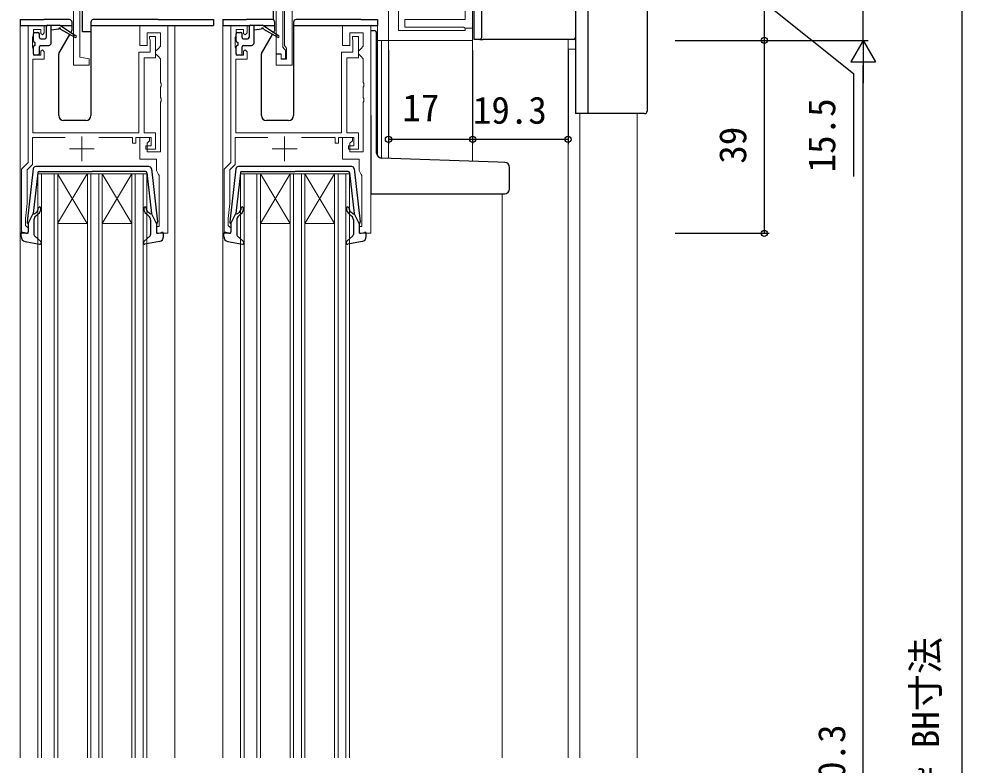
# Model space of a CAD drawing. Units: millimetres, scale not verified. Extents: x -437 to 438, y -331 to 329.
# Drawn here: x -320.4 to -129.6, y -27.7 to 123.2 of the extents above; entities that cross this region are included whole.
import ezdxf
from ezdxf.enums import TextEntityAlignment as Align

# ---------------------------------------------------------------- set-up
doc = ezdxf.new("R2010")
doc.units = ezdxf.units.MM
doc.header["$LTSCALE"] = 2
doc.layers.add('0-2_YKK_11', color=7, linetype='Continuous', lineweight=18)
doc.layers.add('0-4_YKK_12', color=2, linetype='Continuous', lineweight=18)
doc.layers.add('0-5_YKK_13', color=4, linetype='Continuous')
doc.layers.add('0-7_YKK_D', color=6, linetype='Continuous')
doc.styles.add('ＭＳ ゴシック', font='')
doc.styles.get('ＭＳ ゴシック').set_extended_font_data('MS Gothic')

msp = doc.modelspace()

# ---------------------------------------------------------------- linework, layer by layer
at = {"layer": '0-2_YKK_11'}
for p, q in [((-307.6, 99.4), (-307.6, 94.4)), ((-266.6, 99.4), (-266.6, 94.4)), ((-310.1, 96.9), (-305.1, 96.9)), ((-269.1, 96.9), (-264.1, 96.9))]:
    msp.add_line(p, q, dxfattribs=at)
at = {"layer": '0-2_YKK_11', "color": 211}
for points in [[(-268.3, 136.6), (-269.8, 136.6), (-269.8, 137.3), (-268.3, 137.3), (-268.3, 140.399), (-272.113, 140.8), (-308, 140.8), (-308, 137.3), (-306.5, 137.3), (-306.5, 136.6), (-308, 136.6), (-308, 115.435), (-306.1, 115.1), (-306.1, 113.8), (-309.3, 113.8), (-309.3, 134.5), (-312.3, 134.5), (-312.3, 135.2), (-309.3, 135.2), (-309.3, 140.8), (-328.4, 140.8)], [(-267, 137.1), (-267, 117.4), (-266.7, 117.1), (-266.4, 116.8), (-266.4, 115.1), (-267.3, 115.1), (-267.3, 116.1), (-268.3, 116.1), (-268.3, 136.6)], [(-265.1, 134.779), (-265.1, 113.8), (-268.3, 113.8), (-268.3, 116), (-267.3, 116), (-267.3, 115), (-266.2, 115), (-266.2, 117.2), (-266.4, 117.483), (-266.6, 117.766), (-266.6, 135.4)], [(-243.6, 135.1), (-243.6, 120.8), (-230.1, 120.8), (-230.1, 121.3), (-228.6, 121.3), (-228.6, 118.8), (-245.6, 118.8), (-245.6, 133.6)], [(-228.6, 134.3), (-228.6, 121.3), (-230.1, 121.3), (-230.446, 121.5), (-242.3, 121.5), (-242.3, 123), (-230.1, 123), (-230.1, 134.3)]]:
    msp.add_lwpolyline(points, dxfattribs=at)
at = {"layer": '0-2_YKK_11'}
for points in [[(-310.998, 99.2), (-317.6, 99.2), (-317.6, 93.727), (-318.7, 92.627), (-318.7, 85.8), (-319, 82.8), (-319, 81.4), (-318.8, 81.2), (-318.5, 80.9), (-318.5, 79.8), (-319.8, 79.8), (-319.8, 92.8), (-318.5, 94.1), (-318.5, 121.8), (-315.2, 121.8), (-315.2, 120.3), (-315.6, 119.9), (-315.9, 120.2), (-315.9, 121), (-317.4, 121), (-317.4, 119.8), (-317.5, 119.576), (-317.6, 119.353), (-317.6, 117.447), (-317.5, 117.224), (-317.4, 117), (-317.4, 115.8), (-315.9, 115.8), (-315.9, 116.6), (-315.6, 116.9), (-315.2, 116.5), (-315.2, 115), (-317.5, 115), (-317.5, 100.1), (-296.1, 100.1), (-296.1, 116.4), (-293.8, 116.4), (-293.8, 118.868), (-293.85, 119.034), (-293.9, 119.2)], [(-269.998, 99.2), (-276.6, 99.2), (-276.6, 93.727), (-277.7, 92.627), (-277.7, 85.8), (-278, 82.8), (-278, 81.4), (-277.8, 81.2), (-277.5, 80.9), (-277.5, 79.8), (-278.8, 79.8), (-278.8, 92.8), (-277.5, 94.1), (-277.5, 121.8), (-274.2, 121.8), (-274.2, 120.3), (-274.6, 119.9), (-274.9, 120.2), (-274.9, 121), (-276.4, 121), (-276.4, 119.8), (-276.5, 119.576), (-276.6, 119.353), (-276.6, 117.447), (-276.5, 117.224), (-276.4, 117), (-276.4, 115.8), (-274.9, 115.8), (-274.9, 116.6), (-274.6, 116.9), (-274.2, 116.5), (-274.2, 115), (-276.5, 115), (-276.5, 100.1), (-255.1, 100.1), (-255.1, 116.4), (-252.8, 116.4), (-252.8, 118.868), (-252.85, 119.034), (-252.9, 119.2)], [(-293.9, 119.2), (-293.9, 119.6), (-292.7, 119.6), (-292.7, 115.3), (-295, 115.3), (-295, 100.1), (-292.7, 100.1), (-292.7, 96.8), (-294.7, 96.8), (-294.7, 97.5), (-293.6, 97.5), (-293.6, 99.2), (-296.7, 99.2), (-296.7, 98), (-297.4, 98), (-297.4, 99.2), (-304.201, 99.2)], [(-252.9, 119.2), (-252.9, 119.6), (-251.7, 119.6), (-251.7, 115.3), (-254, 115.3), (-254, 100.1), (-251.7, 100.1), (-251.7, 96.8), (-253.7, 96.8), (-253.7, 97.5), (-252.6, 97.5), (-252.6, 99.2), (-255.7, 99.2), (-255.7, 98), (-256.4, 98), (-256.4, 99.2), (-263.201, 99.2)]]:
    msp.add_lwpolyline(points, dxfattribs=at)
for points in [[(-290.2, 79.8), (-290.2, 121.8), (-295.9, 121.8), (-295.9, 117.8), (-294.4, 117.8), (-294.4, 120.3), (-291.7, 120.3), (-291.7, 117.6), (-292.2, 117.1), (-292.7, 116.6), (-292.7, 116.1), (-292.2, 115.6), (-291.7, 115.1), (-291.7, 110.258), (-291.58, 110.075), (-291.58, 109.525), (-291.7, 109.342), (-291.7, 107.258), (-291.58, 107.075), (-291.58, 106.525), (-291.7, 106.342), (-291.7, 96.3), (-294.4, 96.3), (-294.4, 98), (-293.9, 98.5), (-293.9, 99.2), (-295.9, 99.2), (-295.9, 94.8), (-292.5, 94.8), (-292.5, 92.5), (-292.115, 91.712), (-292, 91.475), (-292, 81.2), (-292.5, 81.2), (-292.5, 79.8)], [(-249.2, 79.8), (-249.2, 121.8), (-254.9, 121.8), (-254.9, 117.8), (-253.4, 117.8), (-253.4, 120.3), (-250.7, 120.3), (-250.7, 117.6), (-251.2, 117.1), (-251.7, 116.6), (-251.7, 116.1), (-251.2, 115.6), (-250.7, 115.1), (-250.7, 110.258), (-250.58, 110.075), (-250.58, 109.525), (-250.7, 109.342), (-250.7, 107.258), (-250.58, 107.075), (-250.58, 106.525), (-250.7, 106.342), (-250.7, 96.3), (-253.4, 96.3), (-253.4, 98), (-252.9, 98.5), (-252.9, 99.2), (-254.9, 99.2), (-254.9, 94.8), (-251.5, 94.8), (-251.5, 92.5), (-251.115, 91.712), (-251, 91.475), (-251, 81.2), (-251.5, 81.2), (-251.5, 79.8)]]:
    msp.add_lwpolyline(points, close=True, dxfattribs=at)
at = {"layer": '0-4_YKK_12'}
for p, q in [((-320.1, 121.8), (-320.1, -26.201)), ((-288.8, 121.8), (-288.8, -26.201)), ((-279.1, 121.8), (-279.1, -26.201)), ((-247.8, 121.8), (-247.8, 95.405)), ((-245.3, 118.8), (-247.8, 118.8)), ((-247, 118.8), (-247, 95.005)), ((-245.6, 118.8), (-245.6, 94.956)), ((-228.6, 119.1), (-228.6, 94.362)), ((-209.3, 119), (-209.3, -26.201)), ((-207.8, 117), (-209.3, 117)), ((-206.9, 103.999), (-206.9, -26.201)), ((-195.3, 103.999), (-195.3, -26.201)), ((-316.5, 91.8), (-313.5, 91.8)), ((-316.5, -26.201), (-316.5, 91.8)), ((-315.8, 91.8), (-315.8, -26.201)), ((-297.5, 91.8), (-313.5, 91.8)), ((-313.2, -26.201), (-313.2, 91.8)), ((-306.512, 91.8), (-312.512, 81.8)), ((-312.512, 91.8), (-306.512, 81.8)), ((-312.5, 91.8), (-312.5, -26.201)), ((-306.5, -26.201), (-306.5, 91.8)), ((-305.8, 91.8), (-305.8, -26.201)), ((-304.2, -26.201), (-304.2, 91.8)), ((-303.5, 91.8), (-303.5, -26.201)), ((-297.5, 91.8), (-303.5, 81.8)), ((-303.5, 91.8), (-297.5, 81.8)), ((-296.8, 91.8), (-296.8, -26.201)), ((-295.2, -26.201), (-295.2, 91.8)), ((-294.5, 91.8), (-294.5, -26.201)), ((-275.5, 91.8), (-272.5, 91.8)), ((-275.5, -26.201), (-275.5, 91.8)), ((-274.8, 91.8), (-274.8, -26.201)), ((-256.5, 91.8), (-272.5, 91.8)), ((-272.2, -26.201), (-272.2, 91.8)), ((-265.512, 91.8), (-271.512, 81.8)), ((-271.512, 91.8), (-265.512, 81.8)), ((-271.5, 91.8), (-271.5, -26.201)), ((-265.5, -26.201), (-265.5, 91.8)), ((-264.8, 91.8), (-264.8, -26.201)), ((-263.2, -26.201), (-263.2, 91.8)), ((-262.5, 91.8), (-262.5, -26.201)), ((-256.5, 91.8), (-262.5, 81.8)), ((-262.5, 91.8), (-256.5, 81.8)), ((-255.8, 91.8), (-255.8, -26.201)), ((-254.2, -26.201), (-254.2, 91.8)), ((-253.5, 91.8), (-253.5, -26.201)), ((-222.6, 87.8), (-222.6, -26.201)), ((-306.512, 81.8), (-312.512, 81.8)), ((-297.5, 81.8), (-303.5, 81.8)), ((-265.512, 81.8), (-271.512, 81.8)), ((-256.5, 81.8), (-262.5, 81.8))]:
    msp.add_line(p, q, dxfattribs=at)
for points in [[(-297.5, -26.201), (-297.5, 91.8), (-294.5, 91.8)], [(-256.5, -26.201), (-256.5, 91.8), (-253.5, 91.8)]]:
    msp.add_lwpolyline(points, dxfattribs=at)
at = {"layer": '0-5_YKK_13'}
for p, q in [((-205.3, 149), (-205.3, 103.999)), ((-207.8, 148.499), (-207.8, 103.999)), ((-268.85, 122.936), (-268.85, 132.504)), ((-228.3, 120), (-228.3, 133.3)), ((-207.8, 130.3), (-207.8, 119.3)), ((-320.1, 123), (-320.1, 121.8)), ((-320.1, 123), (-317.4, 123)), ((-317.4, 123), (-315.3, 123)), ((-310.1, 123), (-315.3, 123)), ((-309.6, 120.857), (-309.6, 122.5)), ((-305.8, 122.5), (-305.8, 103.6)), ((-292.2, 123), (-305.3, 123)), ((-292.2, 123), (-281, 123)), ((-281, 123), (-281, 121.8)), ((-279.1, 123), (-279.1, 121.8)), ((-279.1, 123), (-276.4, 123)), ((-276.4, 123), (-274.3, 123)), ((-269.1, 123), (-274.3, 123)), ((-268.6, 120.857), (-268.6, 122.5)), ((-264.8, 122.5), (-264.8, 103.6)), ((-251.2, 123), (-264.3, 123)), ((-251.2, 123), (-247.8, 123)), ((-247.8, 123), (-247.8, 121.8)), ((-320.1, 121.8), (-314.72, 121.8)), ((-317.1, 120.4), (-316.5, 120.4)), ((-314.8, 121.597), (-314.8, 119.4)), ((-314.5, 121.897), (-312.101, 121.897)), ((-313.8, 118.3), (-313.8, 121.897)), ((-312.301, 121.097), (-313.8, 120.897)), ((-309.001, 119.77), (-312.101, 121.897)), ((-311.96, 121.8), (-309.6, 121.8)), ((-311.901, 121.097), (-309.001, 119.424)), ((-309.846, 120.35), (-309.64, 120.707)), ((-305.8, 121.8), (-281, 121.8)), ((-279.1, 121.8), (-273.72, 121.8)), ((-276.1, 120.4), (-275.5, 120.4)), ((-273.8, 121.597), (-273.8, 119.4)), ((-273.5, 121.897), (-271.101, 121.897)), ((-272.8, 118.3), (-272.8, 121.897)), ((-271.301, 121.097), (-272.8, 120.897)), ((-268.001, 119.77), (-271.101, 121.897)), ((-270.96, 121.8), (-268.6, 121.8)), ((-270.901, 121.097), (-268.001, 119.424)), ((-268.846, 120.35), (-268.64, 120.707)), ((-264.8, 121.8), (-247.8, 121.8)), ((-249.199, 120.8), (-248.5, 120.8)), ((-248, 96.005), (-248, 120.3)), ((-317.4, 118.7), (-317.4, 120.1)), ((-317.1, 118.4), (-317.1, 117.8)), ((-316.2, 119.4), (-316.2, 120.1)), ((-315.9, 119.1), (-315.1, 119.1)), ((-312.26, 116.17), (-310.036, 120.021)), ((-276.4, 118.7), (-276.4, 120.1)), ((-276.1, 118.4), (-276.1, 117.8)), ((-275.2, 119.4), (-275.2, 120.1)), ((-274.9, 119.1), (-274.1, 119.1)), ((-271.26, 116.17), (-269.036, 120.021)), ((-228.3, 119), (-228.3, 120)), ((-227.1, 119), (-228.3, 119)), ((-227.1, 119), (-226.5, 119)), ((-208.1, 119), (-226.5, 119)), ((-317.4, 116.1), (-317.4, 117.5)), ((-316.2, 116.1), (-316.2, 117.5)), ((-315.9, 117.8), (-314.3, 117.8)), ((-276.4, 116.1), (-276.4, 117.5)), ((-275.2, 116.1), (-275.2, 117.5)), ((-274.9, 117.8), (-273.3, 117.8)), ((-316.5, 115.8), (-317.1, 115.8)), ((-312.3, 103.6), (-312.3, 116.02)), ((-275.5, 115.8), (-276.1, 115.8)), ((-271.3, 103.6), (-271.3, 116.02)), ((-249.2, 103.627), (-249.2, 88.8)), ((-193.8, 103.999), (-207.8, 103.999)), ((-306.8, 102.6), (-311.3, 102.6)), ((-265.8, 102.6), (-270.3, 102.6)), ((-223.512, 94.184), (-247.035, 95.006)), ((-222.065, 94.134), (-223.512, 94.184)), ((-317.451, 92.858), (-318.698, 82.117)), ((-316.531, 92.035), (-317.486, 83.8)), ((-294.045, 93.3), (-316.954, 93.3)), ((-316.233, 92.3), (-305.5, 92.3)), ((-294.767, 92.3), (-305.5, 92.3)), ((-294.469, 92.035), (-293.513, 83.8)), ((-293.548, 92.858), (-292.302, 82.117)), ((-276.451, 92.858), (-277.698, 82.117)), ((-275.531, 92.035), (-276.486, 83.8)), ((-253.045, 93.3), (-275.954, 93.3)), ((-275.233, 92.3), (-264.5, 92.3)), ((-253.767, 92.3), (-264.5, 92.3)), ((-253.469, 92.035), (-252.513, 83.8)), ((-252.548, 92.858), (-251.302, 82.117)), ((-221.1, 88.8), (-221.1, 93.134)), ((-249.2, 88.8), (-249.2, 87.8)), ((-249.2, 87.8), (-223.547, 87.8)), ((-223.547, 87.8), (-222.1, 87.8)), ((-317.14, 83.787), (-316.757, 84.108)), ((-293.859, 83.787), (-294.243, 84.108)), ((-276.14, 83.787), (-275.757, 84.108)), ((-252.859, 83.787), (-253.243, 84.108)), ((-318.5, 81.8), (-317.486, 83.8)), ((-317.3, 82.534), (-317.3, 79.532)), ((-316.436, 83.725), (-316.943, 83.3)), ((-294.564, 83.725), (-294.057, 83.3)), ((-293.7, 82.534), (-293.7, 79.532)), ((-292.5, 81.8), (-293.513, 83.8)), ((-277.5, 81.8), (-276.486, 83.8)), ((-276.3, 82.534), (-276.3, 79.532)), ((-275.436, 83.725), (-275.943, 83.3)), ((-253.564, 83.725), (-253.057, 83.3)), ((-252.7, 82.534), (-252.7, 79.532)), ((-251.5, 81.8), (-252.513, 83.8)), ((-318.5, 81.8), (-318.5, 80.1)), ((-292.5, 81.8), (-292.5, 80.1)), ((-277.5, 81.8), (-277.5, 80.1)), ((-251.5, 81.8), (-251.5, 80.1)), ((-319.9, 79.132), (-319.9, 79.7)), ((-318.88, 79.811), (-319.519, 79.989)), ((-317.202, 79.311), (-315.898, 78.122)), ((-293.798, 79.311), (-295.102, 78.122)), ((-292.119, 79.811), (-291.48, 79.989)), ((-291.1, 79.132), (-291.1, 79.7)), ((-278.9, 79.132), (-278.9, 79.7)), ((-277.88, 79.811), (-278.519, 79.989)), ((-276.202, 79.311), (-274.898, 78.122)), ((-252.798, 79.311), (-254.102, 78.122)), ((-251.119, 79.811), (-250.48, 79.989)), ((-250.1, 79.132), (-250.1, 79.7)), ((-319.082, 78.148), (-316.154, 77.605)), ((-291.917, 78.148), (-294.845, 77.605)), ((-278.082, 78.148), (-275.154, 77.605)), ((-250.917, 78.148), (-253.845, 77.605))]:
    msp.add_line(p, q, dxfattribs=at)
for points in [[(-193.3, 166.499), (-193.3, 163.499), (-193.3, 104.499)], [(-305.796, 120.504), (-307.45, 120.504), (-307.45, 132.504)], [(-226.8, 132.5), (-226.8, 120), (-226.8, 119.3)]]:
    msp.add_lwpolyline(points, dxfattribs=at)
for centre, radius, start, end in [((-310.1, 122.5), 0.5, 0, 90), ((-305.3, 122.5), 0.5, 90, 180), ((-269.1, 122.5), 0.5, 0, 90), ((-264.3, 122.5), 0.5, 90, 180), ((-317.1, 120.1), 0.3, 90, 180), ((-316.5, 120.1), 0.3, 0, 90), ((-314.5, 121.597), 0.3, 90, 180), ((-312.101, 121.097), 0.2, 0, 180), ((-309.9, 120.857), 0.3, 330, 0), ((-276.1, 120.1), 0.3, 90, 180), ((-275.5, 120.1), 0.3, 0, 90), ((-273.5, 121.597), 0.3, 90, 180), ((-271.101, 121.097), 0.2, 0, 180), ((-268.9, 120.857), 0.3, 330, 0), ((-248.5, 120.3), 0.5, 0, 90), ((-317.1, 118.7), 0.3, 180, 270), ((-315.9, 119.4), 0.3, 180, 270), ((-315.1, 119.4), 0.3, 270, 0), ((-314.3, 118.3), 0.5, 270, 0), ((-308.901, 119.597), 0.2, 240.01406, 120.01406), ((-276.1, 118.7), 0.3, 180, 270), ((-274.9, 119.4), 0.3, 180, 270), ((-274.1, 119.4), 0.3, 270, 0), ((-273.3, 118.3), 0.5, 270, 0), ((-267.901, 119.597), 0.2, 240.01406, 120.01406), ((-227.1, 119.3), 0.3, 270, 0), ((-208.1, 119.3), 0.3, 270, 0), ((-317.1, 117.5), 0.3, 90, 180), ((-315.9, 117.5), 0.3, 90, 180), ((-276.1, 117.5), 0.3, 90, 180), ((-274.9, 117.5), 0.3, 90, 180), ((-317.1, 116.1), 0.3, 180, 270), ((-316.5, 116.1), 0.3, 270, 0), ((-312, 116.02), 0.3, 150, 180), ((-276.1, 116.1), 0.3, 180, 270), ((-275.5, 116.1), 0.3, 270, 0), ((-271, 116.02), 0.3, 150, 180), ((-311.3, 103.6), 1, 180, 270), ((-306.8, 103.6), 1, 270, 0), ((-270.3, 103.6), 1, 180, 270), ((-265.8, 103.6), 1, 270, 0), ((-193.8, 104.499), 0.5, 270, 0), ((-247, 96.005), 1, 180, 268), ((-222.1, 93.134), 1, 0, 88), ((-316.954, 92.8), 0.5, 90, 173.37911), ((-316.233, 92), 0.3, 90, 173.37911), ((-294.767, 92), 0.3, 6.62089, 90), ((-294.045, 92.8), 0.5, 6.62089, 90), ((-275.954, 92.8), 0.5, 90, 173.37911), ((-275.233, 92), 0.3, 90, 173.37911), ((-253.767, 92), 0.3, 6.62089, 90), ((-253.045, 92.8), 0.5, 6.62089, 90), ((-222.1, 88.8), 1, 270, 0), ((-317.269, 83.94), 0.2, 173.37911, 310.00001), ((-317.4, 84.874), 1, 310.00001, 0), ((-317.4, 84.874), 1.5, 310.00001, 0), ((-316.15, 84.874), 0.25, 0, 180), ((-294.85, 84.874), 0.25, 0, 180), ((-293.6, 84.874), 1.5, 180, 229.99999), ((-293.6, 84.874), 1, 180, 229.99999), ((-293.731, 83.94), 0.2, 229.99999, 6.62089), ((-276.269, 83.94), 0.2, 173.37911, 310.00001), ((-276.4, 84.874), 1, 310.00001, 0), ((-276.4, 84.874), 1.5, 310.00001, 0), ((-275.15, 84.874), 0.25, 0, 180), ((-253.85, 84.874), 0.25, 0, 180), ((-252.6, 84.874), 1.5, 180, 229.99999), ((-252.6, 84.874), 1, 180, 229.99999), ((-252.731, 83.94), 0.2, 229.99999, 6.62089), ((-318.4, 82.083), 0.3, 173.37911, 250.52878), ((-316.3, 82.534), 1, 130.00001, 180), ((-294.7, 82.534), 1, 360, 49.99999), ((-292.6, 82.083), 0.3, 289.47122, 6.62089), ((-277.4, 82.083), 0.3, 173.37911, 250.52878), ((-275.3, 82.534), 1, 130.00001, 180), ((-253.7, 82.534), 1, 360, 49.99999), ((-251.6, 82.083), 0.3, 289.47122, 6.62089), ((-319.6, 79.7), 0.3, 74.43464, 180), ((-318.9, 79.132), 1, 180, 259.48786), ((-318.8, 80.1), 0.3, 254.43464, 0), ((-317, 79.532), 0.3, 180, 227.64469), ((-294, 79.532), 0.3, 312.35531, 360), ((-292.2, 80.1), 0.3, 180, 285.56536), ((-292.1, 79.132), 1, 280.51214, 0), ((-291.4, 79.7), 0.3, 0, 105.56536), ((-278.6, 79.7), 0.3, 74.43464, 180), ((-277.9, 79.132), 1, 180, 259.48786), ((-277.8, 80.1), 0.3, 254.43464, 0), ((-276, 79.532), 0.3, 180, 227.64469), ((-253, 79.532), 0.3, 312.35531, 360), ((-251.2, 80.1), 0.3, 180, 285.56536), ((-251.1, 79.132), 1, 280.51214, 0), ((-250.4, 79.7), 0.3, 0, 105.56536), ((-316.1, 77.9), 0.3, 259.48786, 47.64469), ((-294.9, 77.9), 0.3, 132.35531, 280.51214), ((-275.1, 77.9), 0.3, 259.48786, 47.64469), ((-253.9, 77.9), 0.3, 132.35531, 280.51214)]:
    msp.add_arc(centre, radius, start, end, dxfattribs=at)
at = {"layer": '0-7_YKK_D'}
for p, q in [((-149.6, 118.8), (-149.6, 155.5)), ((-129.6, -179.803), (-129.6, 150.5)), ((-169.6, 134.3), (-169.6, 118.8)), ((-187.602, 118.8), (-168.6, 118.8)), ((-187.602, 118.8), (-168.6, 118.8)), ((-187.602, 118.8), (-148.6, 118.8)), ((-187.602, 118.8), (-148.6, 118.8)), ((-169.6, 118.8), (-169.6, 79.8)), ((-149.6, 118.8), (-152.1, 114.47)), ((-149.6, 118.8), (-147.1, 114.47)), ((-149.6, 118.8), (-149.6, 110.14)), ((-245.6, 116.8), (-245.6, 97.8)), ((-228.6, 116.8), (-228.6, 97.8)), ((-228.6, 116.8), (-228.6, 97.8)), ((-209.3, 116.8), (-209.3, 97.8)), ((-152.1, 114.47), (-147.1, 114.47)), ((-149.6, -176.2), (-149.6, 113.8)), ((-245.6, 98.8), (-228.6, 98.8)), ((-228.6, 98.8), (-209.3, 98.8)), ((-187.602, 79.8), (-168.6, 79.8))]:
    msp.add_line(p, q, dxfattribs=at)
msp.add_lwpolyline([(-169.6, 126.55), (-151.6, 112.14), (-151.6, 91.265)], dxfattribs=at)
for centre in [(-169.6, 118.8), (-169.6, 118.8), (-245.6, 98.8), (-228.6, 98.8), (-228.6, 98.8), (-209.3, 98.8), (-169.6, 79.8)]:
    msp.add_circle(centre, 0.637, dxfattribs=at)

# ---------------------------------------------------------------- texts
at = {"layer": '0-7_YKK_D', "style": 'ＭＳ ゴシック'}
for s, p in [('17', (-242.789, 100.8)), ('19.3', (-228.538, 100.3))]:
    msp.add_text(s, height=5.499, dxfattribs=at).set_placement(p, align=Align.BOTTOM_LEFT)
for s, p in [('15.5', (-153.6, 92.114)), ('39', (-171.6, 93.867)), ('既設枠 BH寸法', (-132.622, -50.532)), ('BHn＝BH－40.3', (-151.6, -68.146))]:
    msp.add_text(s, height=5.499, rotation=90, dxfattribs=at).set_placement(p, align=Align.BOTTOM_LEFT)

doc.saveas('drawing.dxf')
